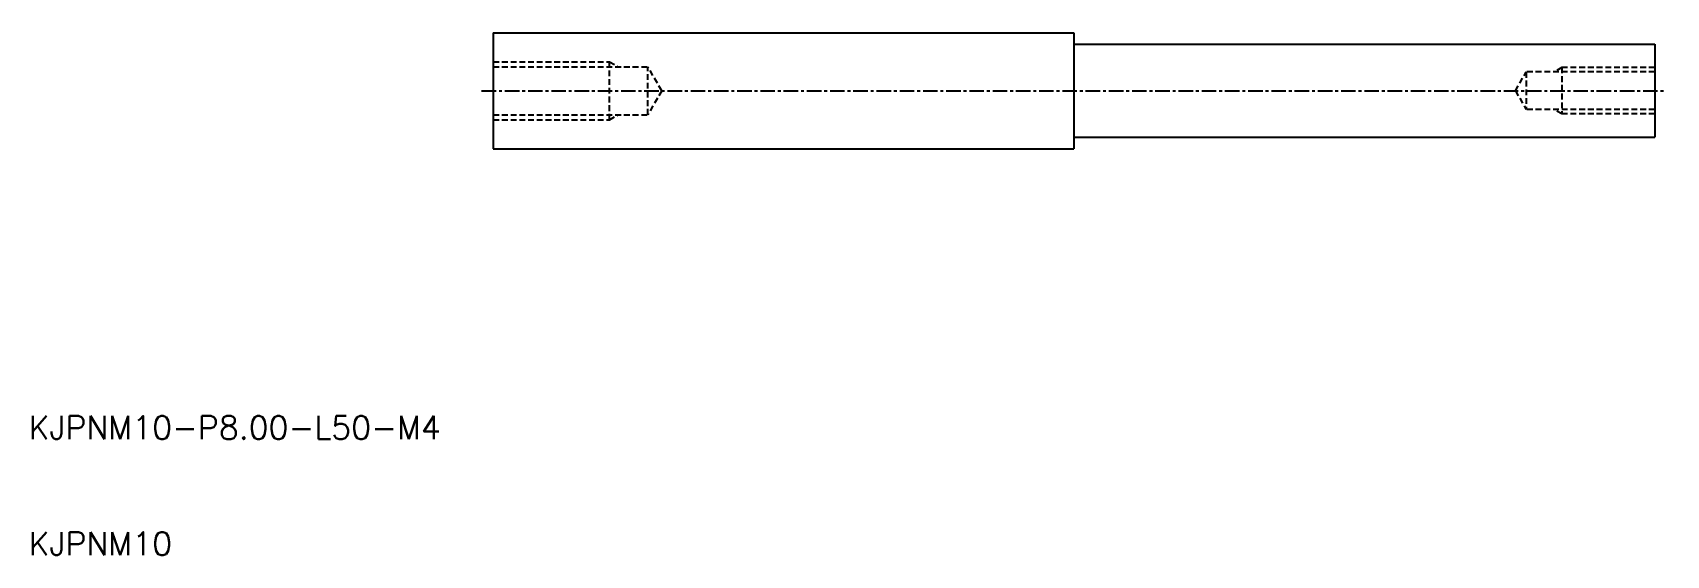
# Model space of a CAD drawing. Extents: x 10 to 151, y 10 to 55.
import ezdxf

# ---------------------------------------------------------------- set-up
doc = ezdxf.new("R2010")
doc.units = 0
doc.linetypes.add('CENTER', pattern=[2, 1.25, -0.25, 0.25, -0.25])
doc.linetypes.add('DASHED', pattern=[0.75, 0.5, -0.25])
doc.layers.get('0').update_dxf_attribs({"linetype": 'CONTINUOUS'})
doc.layers.add('CENTER', color=1, linetype='CENTER')
doc.styles.get("Standard").update_dxf_attribs({"font": 'txt.shx'})

msp = doc.modelspace()

# ---------------------------------------------------------------- linework, layer by layer
at = {"color": 7, "linetype": 'CONTINUOUS'}
for p, q in [((50, 55), (100, 55)), ((50, 55), (50, 45)), ((100, 55), (100, 45)), ((100, 54), (150, 54)), ((150, 54), (150, 46)), ((100, 46), (150, 46)), ((50, 45), (100, 45))]:
    msp.add_line(p, q, dxfattribs=at)
at = {"color": 3, "linetype": 'DASHED'}
for p, q in [((50, 52.5), (60, 52.5)), ((50, 52.07), (63.31, 52.07)), ((60, 47.5), (60, 52.5)), ((60, 52.5), (60.75, 52.07)), ((64.5, 50), (63.31, 52.07)), ((63.31, 47.93), (63.31, 52.07)), ((138, 50), (138.94, 51.62)), ((150, 51.62), (138.94, 51.62)), ((138.94, 51.62), (138.94, 48.38)), ((142, 52), (141.34, 51.62)), ((150, 52), (142, 52)), ((142, 52), (142, 48)), ((64.5, 50), (63.31, 47.93)), ((138, 50), (138.94, 48.38)), ((50, 47.93), (63.31, 47.93)), ((60, 47.5), (60.75, 47.93)), ((150, 48.38), (138.94, 48.38)), ((142, 48), (141.34, 48.38)), ((150, 48), (142, 48)), ((50, 47.5), (60, 47.5))]:
    msp.add_line(p, q, dxfattribs=at)
at = {"layer": 'CENTER', "color": 1, "linetype": 'CENTER'}
msp.add_line((49, 50), (151, 50), dxfattribs=at)

# ---------------------------------------------------------------- texts
at = {"color": 7, "linetype": 'CONTINUOUS'}
for s, p in [('KJPNM10-P8.00-L50-M4', (10, 20)), ('KJPNM10', (10, 10))]:
    msp.add_text(s, height=2, dxfattribs=at).set_placement(p)

doc.saveas('drawing.dxf')
